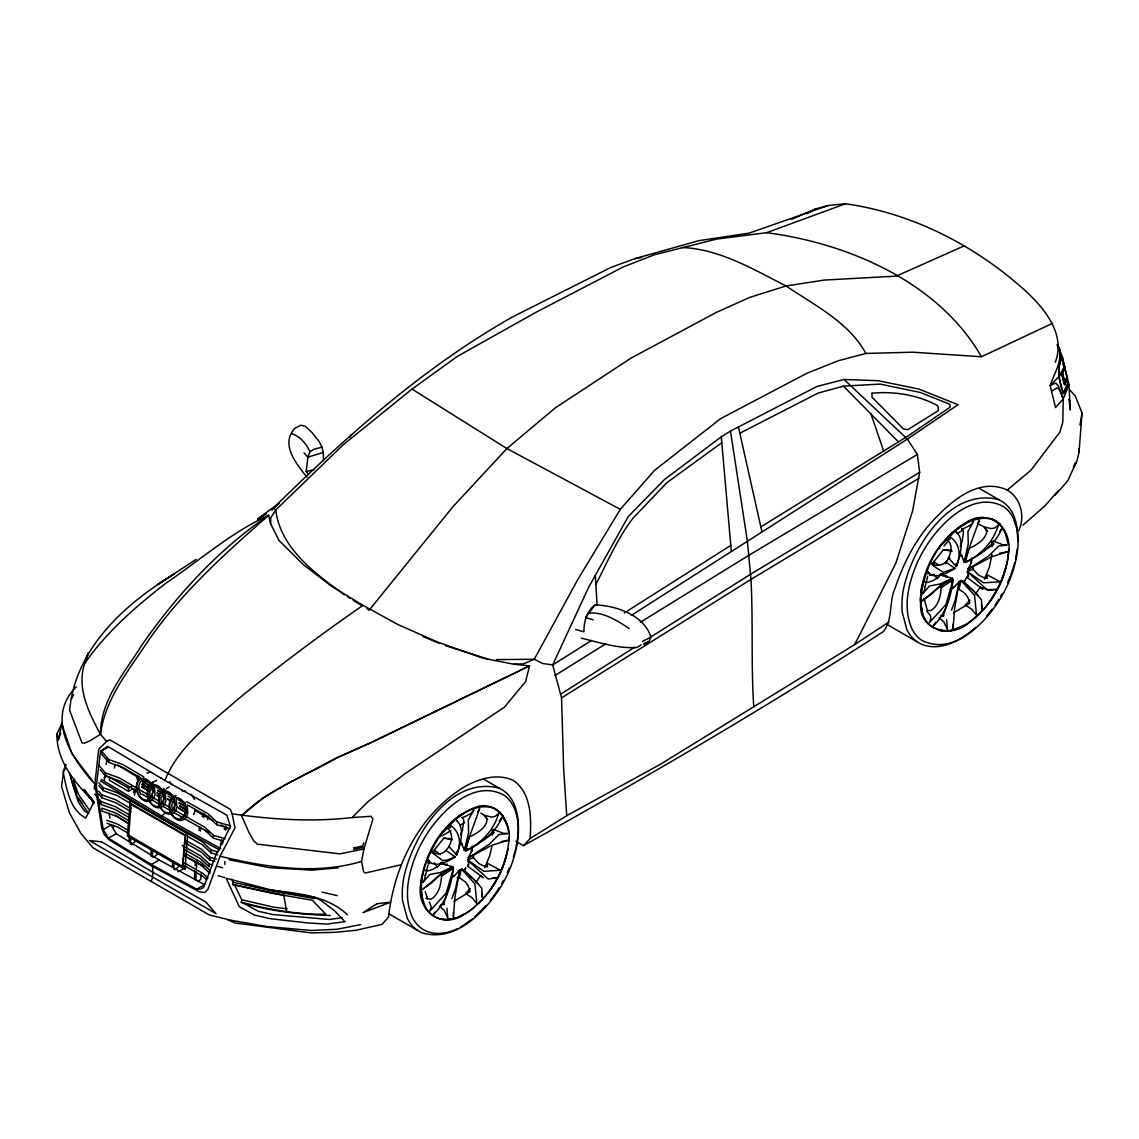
<?xml version="1.0" encoding="UTF-8"?>
<svg xmlns="http://www.w3.org/2000/svg" width="1139" height="1139" viewBox="0 0 1139 1139"><rect width="100%" height="100%" fill="white"/><g stroke="black" fill="none" stroke-linecap="round" stroke-linejoin="round"><path stroke-width="1.5" d="M1065.577 371.855L1068.994 384.612L1063.242 398.892L1055.526 407.548L1050.172 385.552L1055.668 382.975L1058.473 386.021L1063.242 398.892L1062.801 422.17L1059.797 432.265L1030.895 470.279L1007.275 490.041C976.223 475.689 945.754 505.844 926.833 527.556C912.595 545.41 902.387 566.354 895.154 587.952C888.662 602.004 893.303 619.118 883.394 631.604C766.063 707.347 645.5 777.909 523.427 845.665L515.924 841.337M232.114 813.83L234.99 827.953L220.041 856.229L207.811 889.559L204.735 892.506L198.912 891.666L152.711 866.565L109.13 839.827L104.119 834.403L101.812 828.366L94.864 783.959L98.68 749.248L106.625 741.375L109.686 739.738L230.434 809.445L232.114 813.83C271.637 819.511 312.243 822.173 352.051 817.56L368.239 801.429L405.669 773.224L504.363 707.219L525.592 681.677L529.507 665.888L513.945 664.236L482.893 658.171L436.906 641.77L397.895 624.514L363.028 605.336L331.364 586.101L303.472 564.73L279.041 540.484L270.612 523.741L270.74 517.804L275.738 509.987L343.579 444.438L412.019 389.082L457.437 356.35L536.327 312.114L623.061 267.053L654.412 254.752L716.83 239.033L766.561 232.698L845.48 203.767C911.67 213.064 973.973 244.928 1023.648 289.206C1043.552 307.217 1066.218 333.556 1055.284 362.33M425.103 874.98L425.018 878.397L422.825 882.398L429.787 874.51L440.423 872.46L452.966 866.793L440.38 863.462L438.8 865.882L432.735 869.399L428.164 870.865L425.317 870.395M523.427 845.665L530.119 838.575C531.386 818.614 531.571 793.342 513.475 780.486C497.529 773.068 479.804 778.393 465.168 786.366C419.778 813.673 394.037 865.597 388.541 917.109L381.964 924.398L355.653 930.335L333.755 932.414L310.805 932.884L235.332 923.031L227.615 919.757M924.768 586.514L924.683 589.917L922.49 593.917L929.438 586.03L940.088 583.98L952.631 578.313L940.045 574.981L938.451 577.402L932.4 580.918L927.829 582.385L924.982 581.915M182.183 845.451L200.663 855.944L209.234 863.974L209.163 866.807L200.492 858.721L185.159 850.007M214.773 861.497L209.747 860.03L209.818 857.211L201.247 849.167L185.842 840.425M217.72 854.805L211.028 852.869L211.099 850.036L202.528 842.006L117.032 792.644L103.108 787.69L98.822 782.735M223.472 841.095L213.42 838.176L213.506 835.343L204.92 827.313L172.601 808.946M230.078 828.594L216.681 824.707L216.766 821.874L208.181 813.844L186.625 801.6M74.12 788.644L74.405 779.119M508.905 837.891C508.008 866.978 490.824 897.845 465.139 913.706C441.676 931.076 414.98 909.705 420.946 882.839C424.819 851.63 443.982 819.995 473.909 807.907C495.522 797.941 513.091 823.241 508.549 841.65M1008.328 554.835C1013.981 528.297 988.054 506.143 964.42 523.584C937.468 540.712 919.216 572.817 920.583 604.994C919.785 631.419 952.56 638.595 969.36 622.35C992.325 605.863 1007.901 576.291 1008.57 549.411M106.625 741.375L100.474 734.299C100.417 699.787 124.948 672.337 142.161 644.66C176.887 594.9 218.332 549.624 268.662 515.284L270.612 523.741M113.274 828.722L113.459 825.277M129.006 841.678L129.291 836.496M130.344 844.227L130.714 837.322M150.96 856.129L151.33 849.224M152.384 856.955L152.754 850.05M172.388 866.722L172.672 861.54M173.726 869.271L174.096 862.365M194.442 879.45L194.897 870.822M195.168 865.64L195.353 862.18M195.865 880.276L196.321 871.634M196.506 868.189L196.876 861.283M201.019 874.054L200.749 879.237L198.214 881.472M460.64 844.483L461.893 844.654L461.936 843.757L460.042 841.009M960.305 556.003L961.544 556.174L961.601 555.277L959.707 552.529M185.116 869L127.411 836.069L130.43 800.717L187.679 833.776L185.116 869L127.867 835.941L128.123 832.424M128.508 827.142L129.276 816.563M129.661 811.281L130.43 800.717M127.867 835.941L128.735 835.343L130.985 804.39L129.818 802.981L185.287 835.001L187.679 833.776M182.425 866.338L185.287 835.001L182.881 868.089L182.425 866.338L128.735 835.343M472.457 846.362L471.475 851.36L471.845 846.405M971.923 559.406L971.14 562.88L971.51 557.925M1075.017 463.075L1073.465 467.716L1076.996 460.825L1079.046 452.211L1082.05 413.058L1075.259 395.973L1069.478 389.609M425.958 898.386L430.955 899.169C439.327 894.556 441.733 882.241 441.448 873.328M928.513 610.461L930.62 610.703C938.992 606.076 941.398 593.761 941.113 584.848M566.724 815.681L660.777 764.055L854.72 644.546L895.809 563.278L912.567 511.069L919.643 472.329L917.365 454.461L907.384 439.084L844.056 379.472L816.891 386.491L730.469 431.069L721.286 436.807L664.293 479.704L628.244 516.565L588.479 587.639L552.686 664.891L561.555 697.894L563.648 768.982L566.724 815.681L530.119 838.575M100.474 751.498L96.317 786.423L103.25 829.576L108.447 838.176L151.316 864.501L196.805 889.189L200.848 889.004L203.568 887.495L215.784 855.389L230.391 826.501L226.875 815.197L164.913 780.471L107.55 746.301L100.474 751.498L108.276 746.985M104.318 780.172L105.158 773.182M106.198 764.454L106.824 759.215M308.697 474.721L306.177 471.461L307.914 457.209L310.022 451.656L314.136 449.207L321.953 447.2L323.277 452.425L323.49 460.669M991.984 554.65L989.25 567.606L984.338 579.31M1008.143 554.536L1007.616 560.516M1017.326 548.599L1015.518 559.235M464.84 847.359L464.427 850.52L461.936 843.757M964.505 558.893L964.092 562.04L961.601 555.277M454.005 901.291L470.122 891.566L468.243 885.871L465.41 881.999L459.359 877.742L461.338 868.943L464.285 870.267L465.794 867.519M953.67 612.81L969.787 603.086L967.908 597.391L965.075 593.519L959.024 589.262L961.003 580.477L963.95 581.787L964.633 580.406M471.475 851.36L471.745 849.566M971.14 562.88L971.41 561.086M441.647 876.133L453.45 868.231C451.329 884.804 446.346 902.729 433.56 914.346L435.141 912.012M196.193 559.334L157.566 584.649L174.367 573.814C124.407 604.311 75.402 648.404 69.621 710.266L81.951 742.856L84.371 743.212L89.981 740.834L100.474 734.299C104.745 701.24 125.561 674.388 143.685 647.607C177.214 596.409 223.045 555.405 268.662 515.284C231.302 532.326 200.137 560.004 166.365 582.883C136.082 606.233 106.795 631.704 84.77 663.24C76.256 687.557 88.956 713.114 100.474 734.299M425.459 875.464L428.022 864.786M925.11 586.984L927.687 576.32M1079.957 425.032L1082.05 413.058M401.184 864.757L365.178 873.058L363.526 871.563L361.561 861.468L363.953 848.968L372.951 818.984L371.157 816.293L352.051 817.56M491.92 846.462L489.585 856.087L484.673 867.79M438.871 836.681L439.426 837.151L442.744 831.555C427.851 853.709 412.759 884.462 427.267 910.332C440.594 926.932 461.594 918.077 474.251 907.342M938.536 548.201L939.077 548.671L942.409 543.075C923.615 564.716 901.974 633.683 951.264 630.565L942.352 631.191L939.077 630.437M515.54 849.253C519.071 833.933 520.181 817.104 513.39 802.497A83.802 48.379 -60 0 0 503.495 790.608L484.089 779.418M505.332 858.948L507.951 848.996M987.328 604.51C997.024 591.981 1004.171 577.288 1007.132 561.669M330.282 915.5C301.009 914.56 271.68 911.513 243.504 903.127L241.24 902.259L241.781 899.782L234.549 884.975L232.527 884.462L233.31 882.312L231.858 879.194M62.175 723.108L56.95 733.829L58.317 739.837L61.99 723.194M114.384 767.942L115.238 764.525M133.448 792.616L134.302 789.213M136.851 778.962L137.705 775.545M134.43 795.15L135.712 790.025M138.275 779.774L139.129 776.357M198.869 830.402L199.724 826.985M202.286 816.734L203.141 813.317M200.293 831.214L201.147 827.797M203.71 817.56L204.564 814.143M207.668 819.653L208.522 816.236M220.482 844.839L221.763 839.714M224.326 829.463L225.18 826.046M222.333 843.942L223.187 840.525M225.75 830.288L226.604 826.871M999.786 531.486L1001.694 528.895C995.159 544.627 980.238 555.206 965.374 562.367L968.848 548.628C976.08 545.182 985.79 539.9 986.773 531.158L984.21 526.944L977.461 523.584M453.45 868.231L446.274 893.004L429.816 911.058L431.211 906.829L429.36 901.903M447.271 892.805L443.527 904.394L440.836 904.693M946.936 604.325L943.192 615.928L940.501 616.213M1018.779 530.689C1025.328 516.494 1020.943 498.284 1007.275 490.041M513.362 857.055L515.099 850.819M1013.012 568.575L1014.764 562.339M85.211 660.677L88.287 652.989L84.77 663.24M478.295 903.469C492.219 890.043 501.829 873.115 506.57 854.506M467.816 865.825L468.741 863.988L467.645 860.016L473.44 857.752L478.594 863.334L482.623 865.498L487.549 866.864L487.079 863.091L500.477 870.267L483.89 871.292L467.645 860.016L488.147 879.023L496.732 877.87L492.304 878.297M967.481 577.345L968.392 575.508L967.296 571.536L973.105 569.286L978.259 574.853L982.288 577.017L987.214 578.398L986.744 574.611L1000.142 581.787L983.555 582.812L967.296 571.536L987.812 590.543L996.397 589.39L987.94 589.703L980.309 587.14L975.525 593.946M1010.791 574.868L1012.457 570.155M58.317 739.837L60.78 733.174M360.664 924.597L336.916 929.267L311.331 930.492L266.711 926.505L231.616 920.369L209.491 915.03L151.117 881.415L152.711 877.115L152.711 866.565L151.316 864.501L159.118 859.988L204.607 884.69L196.805 889.189M460.626 834.958L462.491 829.904L463.886 820.251L461.993 817.318M960.291 546.478L962.156 541.424L963.551 531.785L961.658 528.838M363.839 842.888L362.672 846.035L353.617 847.914M1068.496 382.547L1064.31 393.112L1063.2 393.667C1059.654 382.377 1056.337 370.83 1061.05 359.226L1059.654 349.217L1057.405 345.074M1068.368 382.006L1063.285 392.798C1059.754 381.892 1056.636 370.702 1061.178 359.483L1059.74 349.488L1057.248 344.903M458.618 872.702L459.757 869.854L454.077 876.162L451.144 877.799M958.269 584.236L959.422 581.388L953.742 587.696L950.794 589.333M66.09 764.326L63.086 771.772C66.674 788.288 69.322 809.345 85.724 818.044L94.039 801.97L84.286 789.683M447.983 828.808C458.063 837.621 444.637 861.511 431.994 851.459M945.313 563.933C949.257 557.142 954.681 546.635 947.648 540.327M1076.113 462.619L1067.684 480.957L1054.985 495.38M1067.101 376.639L1064.751 382.191L1062.559 373.435L1065.022 367.897L1058.843 348.762M1067.186 377.009L1064.751 382.761L1062.331 373.321L1064.68 366.616M1067.457 378.162L1064.452 384.356L1061.463 372.353M507.268 872.702L509.261 868.032M1007.602 582.67L1010.236 576.434M164.913 780.471C178.723 745.86 210.644 723.407 237.553 699.545C278.115 666.514 319.974 635.064 363.028 605.336M451.87 898.614L455.401 889.089L459.757 869.854L454.888 897.447L453.422 917.237L453.379 912.638M951.535 610.134L955.052 600.609L959.422 581.388L954.553 608.966L953.072 628.756L953.044 624.158M193.53 814.556L195.324 810.498M643.891 644.446L648.945 641.67L651.024 637.071C643.592 614.619 616.27 605.763 595.014 604.852C586.642 611.287 583.809 621.638 583.937 631.818L575.636 629.511M71.543 698.947L73.622 694.505M471.888 850.947L468.129 857.994L491.678 845.337L507.709 840.34L501.146 841.65M971.539 562.481L967.78 569.514L991.329 556.871L1007.36 551.86L999.601 553.198M595.868 584.521C607.4 562.025 617.523 538.334 632.999 518.174L666.998 482.594L721.799 442.701M454.077 876.162L454.418 875.521L452.98 876.162M953.742 587.696L954.083 587.041L952.631 587.696M593.134 619.787L585.603 617.523L595.014 604.852M951.521 582.527L953.101 579.751L941.298 587.667M477.754 811.893L479.733 808.548L464.427 850.52L468.556 832.609L468.3 819.952L473.924 810.028L470.621 813.816L462.121 817.916M468.741 863.988L467.517 866.067L483.178 877.713L480.658 875.606L475.86 882.426M978.074 522.303L979.383 520.067L964.092 562.04L968.221 544.129L967.965 531.472L973.589 521.548L970.286 525.335L961.786 529.436M968.392 575.508L967.182 577.587L982.843 589.247L980.309 587.14M65.45 768.455L63.656 771.502L61.534 786.28L69.28 812.52L80.855 833.321L92.9 847.715L151.117 881.415M1052.55 323.319L981.419 356.749L912.852 352.193L865.825 353.446L838.105 360.792L806.967 373.236L720.716 418.583L654.683 470.222L620.314 509.347L577.744 579.623L534.262 659.253L523.655 663.823L513.945 664.236M100.332 780.955L160.115 817.119L165.497 813.018M494.141 883.75L500.562 872.446L504.933 860.429M493.244 885.103L490.866 889.203M935.589 622.378L933.211 625.866C945.996 614.263 950.994 596.338 953.101 579.751L945.94 604.524L929.481 622.577L930.876 618.349L930.207 615.231L926.762 611.23M349.758 437.148L351.524 434.642M968.065 575.565L965.445 579.039M499.181 821.262L502.028 817.375C495.493 833.107 480.573 843.672 465.709 850.847L469.183 837.108C476.415 833.648 486.125 828.38 487.108 819.639L484.545 815.424L480.729 813.118M490.339 900.365L494.426 894.955A83.318 48.109 -60 0 0 499.153 887.794M992.055 609.18L986.815 615.758M845.48 203.767L828.167 205.504L748.964 233.168L698.72 240.685L634.822 258.667L610.76 267.494L513.091 316.614C424.747 366.516 348.363 434.585 276.222 505.275L273.858 508.279L275.738 509.987C280.465 548.485 315.375 573.672 344.505 594.914M76.285 686.86C45.432 717.1 71.131 758.574 94.864 783.959M434.286 853.211L434.286 850.021L443.84 838.133L451.799 838.845M933.952 564.73L933.952 561.541L943.505 549.653L951.464 550.379M473.454 854.834L473.44 857.752M973.105 566.354L973.105 569.286M943.918 546.122L947.52 541.879M964.349 625.325L950.752 630.664C965.502 627.504 977.148 616.569 986.716 605.806M486.068 905.491L474.707 916.938M271.908 510.215L279.197 503.41M924.27 598.687L922.22 601.022L938.351 587.453L952.631 578.313L946.409 581.317M1058.216 490.695L1045.075 505.702L1022.893 525.221M467.545 848.769L465.709 850.847C481.484 843.273 493.6 830.473 498.697 813.488L495.052 816.392L491.706 817.09L484.545 815.424L487.706 819.454M174.452 799.621L171.747 804.162L172.26 810.498M140.268 777.738C134.843 782.322 135.812 790.694 139.271 796.189A13.44 9.525 75.1 0 0 148.469 801.5L151.402 800.39L153.694 797.898L155.018 794.381L154.32 785.867M150.021 797.627L152.726 793.157L152.213 786.764M947.762 559.719L949.841 557.498M470.265 888.619L465.652 893.46L472.158 897.817L476.857 903.697L474.935 883.978L461.338 868.943L473.283 878.767L481.726 888.107L482.509 898.002L481.754 893.232M969.93 600.139L965.317 604.98L971.823 609.337L976.522 615.217L974.585 595.498L961.003 580.477L972.934 590.287L981.391 599.627L982.16 609.536L981.419 604.766M363.953 848.968L339.849 853.851L257.428 844.17L253.812 841.038L249.099 832.694L241.568 815.752C267.95 789.526 304.042 776.684 335.791 758.517M440.522 874.254L431.766 882.739L424.078 887.993M940.188 585.773L931.431 594.259L923.743 599.513M131.512 844.825L135.313 841.45M153.566 857.553L157.367 854.179M174.893 869.869L178.695 866.508M975.539 627.418C961.344 640.303 940.472 652.092 921.095 644.105L886.925 624.4M241.568 815.752L263.536 797.556L286.843 784.031L337.4 757.378L372.581 742.03L529.507 665.888L371.001 742.5L337.386 757.791M946.879 560.957C943.391 564.816 937.639 566.966 932.827 564.161M422.555 889.502L438.7 875.934L452.966 866.793L448.296 869.043M472.358 919.016L460.27 927.459M464.285 870.267L478.693 884.078M963.95 581.787L978.344 595.597M470.706 856.058L468.129 857.994L489.229 844.284L498.882 834.602L507.453 833.534L503.21 833.25L493.5 829.377M971.652 566.61L967.78 569.514L988.894 555.804L998.547 546.122L1007.118 545.054L1002.861 544.769L993.165 540.911M428.136 862.437L429.047 861.767L428.264 859.959C434.358 869.328 448.068 861.298 455.344 856.841L445.904 850.548M927.787 573.971L928.712 573.287L927.929 571.479C934.023 580.847 947.719 572.832 955.009 568.361L945.569 562.082M259.963 517.22L276.222 505.275M464.356 869.783L465.709 868.815M964.021 581.303L965.374 580.335M156.684 780.414C149.337 783.176 145.251 791.192 148.269 798.581M854.72 644.546L888.876 622.093M844.056 379.472L878.269 380.725L918.902 389.082L958.041 404.701L907.384 439.084L631.22 615.487M624.243 612.996L730.797 545.396M641.058 644.873L636.957 647.507C618.021 648.789 599.527 642.41 581.26 638.182M465.153 812.591L456.056 818.969L443.242 832.082L451.158 822.401L460.156 814.997L465.153 812.591C473.824 807.451 484.402 805.074 494.212 808.149L500.348 812.52L506.77 823.511M964.818 524.111L955.721 530.489L942.907 543.602L950.823 533.92L959.821 526.517L964.818 524.111C973.489 518.971 984.068 516.593 993.877 519.669L1000.014 524.04L1004.612 530.603L1008.172 543.901M965.374 562.367C981.149 554.793 993.265 541.993 998.362 525.008L994.717 527.912L991.371 528.61L984.21 526.944L987.371 530.988M560.687 694.149L634.765 647.137M649.572 637.726L750.031 574.569L919.643 472.329M561.555 697.894L750.971 579.409L919.073 478.223M591.454 640.502L552.686 664.891L542.719 663.51L534.262 659.253L496.49 659.595M554.992 675.498L605.863 643.763M640.289 622.293L748.522 555.505L917.365 454.461M150.234 786.394L142.759 782.066L145.265 779.873M957.23 533.593L963.267 529.849M760.838 526.901L908.11 435.924L950.054 407.207L949.798 404.245L920.312 392.471L879.934 384.085L843.472 386.135L818.073 393.097L739.837 433.219M651.024 637.071L642.424 641.456M266.611 513.589L257.542 519.142L264.931 514.856M148.198 788.074L142.204 784.614L145.835 781.767M149.181 791.406L141.706 787.077L143.97 785.056M441.804 835.969L450.987 830.573M460.17 825.177L464.755 822.486M104.119 777.652L107.08 775.93M140.951 778.079L122.841 767.444L108.846 762.447L101.257 753.747L101.257 750.872L108.233 746.842M133.021 788.743L128.536 791.334L109.486 780.329L109.486 777.097L128.536 788.103L131.526 786.38M166.479 788.558L169.27 786.949M103.25 829.576L111.053 825.077L116.249 833.677L159.118 859.988M108.447 838.176L116.249 833.677M1052.123 390.748L1057.006 387.929L1059.498 389.595L1063.242 398.892M142.204 784.614L144.653 783.262M806.654 213.805L815.538 208.964L828.167 205.504M977.988 554.579L993.721 544.342L992.368 541.609M478.323 843.059L494.055 832.823L492.703 830.075M177.812 871.776L187.138 866.993M950.239 588.934L954.083 587.041M451.856 876.788L454.418 875.521M460.085 916.155L464.698 913.805M964.619 245.682L896.265 276.122L824.223 280.08L786.024 285.974L749.932 297.322L716.331 312.399L630.906 358.187L555.319 407.862L506.898 448.567L452.909 506.755L369.107 610.233L366.673 608.283M791.363 219.371L815.538 208.964M955.009 568.361L943.277 572.276L934.364 566.567L931.246 563.762L932.741 563.72L932.286 562.723M457.109 928.954C446.118 934.037 432.122 935.888 421.686 928.513A78.634 45.403 -60 0 1 412.247 917.166C402.693 895.581 408.944 870.751 418.07 850.121A81.04 46.784 -60 0 1 430.357 828.85C445.975 807.01 475.903 779.546 504.164 795.278A78.634 45.403 -60 0 1 513.604 806.626C522.189 825.561 517.932 847.487 510.941 866.224A77.765 44.891 -60 0 1 500.035 888.093C483.847 913.279 454.062 943.135 421.43 932.585L388.755 913.734M158.748 804.803L162.649 802.127L163.66 799.478L163.148 793.086M169.683 811.125L173.584 808.448L174.594 805.8L174.082 799.407M180.631 817.446L182.824 816.606C186.91 813.203 186.141 806.91 183.593 802.796A9.924 6.877 72.9 0 0 176.702 798.809M948.46 539.829L950.026 539.231L950.211 536.91C960.419 544.072 960.989 556.031 956.29 566.539L948.488 557.925M448.809 828.295L450.375 827.711L450.546 825.391C460.768 832.538 461.323 844.512 456.625 855.019L448.823 846.405M946.153 577.146L946.594 575.423M446.502 865.626L446.929 863.903M147.116 773.182L150.505 771.915M161.453 778.236L160.442 777.652M172.388 784.557L171.377 783.974A13.597 10.037 80.7 0 0 169.583 781.539M150.789 783.817A9.924 6.877 72.9 0 0 143.898 779.831L141.649 780.656C137.605 784.102 138.289 790.381 140.923 794.495M165.127 789.299L162.137 790.381L158.52 796.403L159.218 804.903M176.061 795.62L173.071 796.702C165.511 803.123 169.725 818.727 179.976 819.254L182.596 818.286C189.658 812.107 184.931 797.585 175.363 797.357L172.801 798.297L169.583 803.607L170.195 811.11M644.062 643.407L648.945 641.67M967.324 549.155L968.848 548.628M456.027 917.863L446.787 919.7L439.412 918.917M323.277 452.425L307.914 457.209L304.013 452.852M306.177 471.461L314.25 469.624M452.468 857.482L455.344 856.841L446.887 860.187L442.445 860.415L431.581 852.243L433.076 852.2L432.621 851.203M361.561 861.468C315.176 875.108 266.07 867.306 220.041 856.229M353.788 849.338L363.74 847.245M634.822 258.667L641.755 257.386M929.538 575.295L933.952 574.554M940.188 574.198L942.907 573.785M440.522 862.664L443.242 862.266M342.355 917.635L329.385 919.486L272.961 914.574L258.24 911.271L243.504 903.127M940.899 616.171L943.975 615.843M441.234 904.651L444.31 904.323M338.44 867.79L312.357 870.153L269.43 867.704L229.067 859.76M589.532 613.038C604.097 612.027 617.509 620.812 629.255 628.571M457.252 877.713L459.359 877.742M957.657 589.176L959.024 589.262M922.49 614.305L920.34 599.826L921.323 588.692L923.145 583.125M422.825 902.771L420.69 888.292L421.658 877.158L423.494 871.606M682.332 247.505C719.72 249.17 753.42 269.345 786.024 285.974C814.171 304.939 849.31 322.536 865.825 353.446M185.771 791.092L182.681 791.121L182.311 790.295M287.142 908.822L273.218 907.057L241.781 899.782M766.561 232.698C848.413 243.262 938.963 282.429 981.419 356.749M267.693 889.616C295.343 893.56 325.825 894.314 347.395 914.774M284.067 895.282L234.549 884.975M943.505 549.653L952.133 551.219M443.84 838.133L452.468 839.699M990.531 600.723L1000.213 583.965L1006.235 566.04M233.31 882.312L273.759 891.339L314.691 898.586M232.527 884.462L272.321 893.318L312.456 900.28L325.754 914.261C297.194 914.631 268.776 909.534 241.24 902.259M322.095 892.136L337.201 895.638M216.766 821.874L230.092 825.732M213.506 835.343L225.166 838.717M211.099 850.036L217.763 851.958M209.818 857.211L216.481 859.133M209.234 863.974L212.566 864.942M217.577 866.38L222.575 867.818M218.161 875.72L224.853 877.671M445.477 645.671L487.72 658.926M291.783 433.731C300.24 436.365 306.206 443.996 310.022 451.656M101.257 750.872L108.76 759.528L122.685 764.483L143.884 776.926M99.079 765.579L105.514 772.997L119.424 777.951L158.791 801.059M98.609 791.149L101.827 794.851L115.751 799.806L130.885 808.704M99.093 799.151L101.243 801.628L115.167 806.583L128.792 814.57M106.753 820.294L117.588 824.138L128.18 830.359M100.175 769.693L105.585 775.915L119.595 780.913L137.691 791.548M98.851 785.625L103.193 790.608L117.189 795.606L130.757 803.579M98.652 794.04L101.912 797.784L115.907 802.781L130.985 811.637M99.15 802.055L101.328 804.547L115.324 809.544L128.906 817.517M106.852 823.212L117.744 827.113L128.308 833.307M998.846 499.651C949.043 486.851 911.257 549.155 903.184 590.685A84.044 48.521 -60 0 0 902.216 612.184L906.9 629.739A83.745 48.351 -60 0 0 916.781 641.613M499.181 788.131C449.378 775.332 411.592 837.635 403.519 879.166A84.044 48.521 -60 0 0 402.551 900.664L407.249 918.219A83.745 48.351 -60 0 0 417.13 930.093M422.811 636.544L438.942 643.151M940.686 574.127L946.965 576.847M441.021 862.607L447.3 865.313M427.225 862.494L429.873 863.775M219.628 849.993L160.115 817.119M220.98 824.963L228.839 829.092M220.639 848.527L161.055 815.609L101.172 779.389M191.096 859.504L202.998 865.782M203.739 866.295L184.39 855.816M620.314 509.347L506.898 448.567L412.019 389.082M166.607 793.114L174.281 797.471M178.88 800.076L185.016 803.564M188.077 805.301L208.024 816.62L216.681 824.707M194.684 810.299L213.164 820.792M161.823 802.838L169.512 807.209M163.347 806.583L171.021 810.94M174.082 812.676L181.756 817.033M183.507 818.115L209.135 832.637M187.024 836.069L202.358 844.782L211.028 852.869M185.742 843.244L201.076 851.958L209.747 860.03M185.885 853.681L201.276 862.422L209.861 870.467L209.775 873.286L201.119 865.213L185.785 856.5M184.603 863.006L203.084 873.499L207.981 878.098M184.518 865.825L202.913 876.275L206.629 879.749M979.269 488.36L1003.16 502.142A83.802 48.379 -60 0 1 1013.041 514.016C1021.825 534.262 1018.138 557.697 1010.606 577.744A77.765 44.891 -60 0 1 999.7 599.612C984.224 624.215 952.645 656.591 921.351 640.047A78.634 45.403 -60 0 1 911.912 628.685C902.359 607.101 908.609 582.271 917.735 561.641A81.04 46.784 -60 0 1 930.022 540.37C945.641 518.53 975.568 491.066 1003.829 506.798A78.634 45.403 -60 0 1 1013.269 518.145L1016.856 528.809L1018.067 541.424M130.985 804.39L184.675 835.385M144.795 779.489L152.284 783.817M180.731 800.276L185.216 802.867M144.895 780.073L152.37 784.401M158.364 787.861L162.849 790.466M170.337 794.794L173.342 796.531M179.321 799.991L185.315 803.451M142.66 781.482L151.644 786.679M157.638 790.153L160.627 791.876M168.116 796.204L172.601 798.809M180.09 803.137L186.07 806.597M157.723 790.737L160.713 792.459M178.681 802.853L186.17 807.181M142.119 784.031L148.098 787.49M157.082 792.687L160.072 794.424M167.561 798.752L172.06 801.343M179.535 805.686L185.529 809.146M157.182 793.271L160.172 795.008M167.661 799.336L170.651 801.073M179.635 806.255L185.614 809.729M141.606 786.494L149.095 790.822M156.584 795.15L159.574 796.887M177.542 807.28L186.525 812.477M179.122 808.733L186.611 813.061M143.955 779.845L151.501 784.273M156.029 786.935L162.065 790.466M141.321 779.418L117.773 765.052M142.218 794.196L148.241 797.741M152.768 800.39L160.314 804.817M129.405 821.062L115.779 813.061L101.869 808.106L101.941 811.039L115.95 816.037L129.519 824.01M125.845 821.831L128.764 823.554M129.604 824.123L115.153 815.111M347.409 596.722L350.299 598.516M353.19 600.324L361.875 605.734M88.244 813.346L84.557 810.996L78.392 802.24L71.486 780.528M933.952 561.541L938.807 565.343M434.286 850.021L440.352 854.763M939.02 617.566L943.861 621.809L947.434 629.582L946.594 619.716M439.369 906.046L444.196 910.289L447.784 918.062L446.944 908.196M204.764 830.089L213.42 838.176M957.258 532.853L956.02 531.699C965.502 540.285 959.636 556.273 956.29 566.539L956.176 563.278M843.472 386.135L898.457 441.904M457.351 821.062L456.355 820.18C465.851 828.765 459.971 844.754 456.625 855.019L456.511 851.758M94.039 801.97C75.687 783.888 56.295 761.179 56.95 733.829M94.808 794.196L96.957 796.674M191.38 794.339L194.527 799.521M959.394 553.426L961.544 556.174M459.729 841.906L461.893 844.654M307.046 477.255C296.51 463.957 280.066 444.68 294.745 428.364L300.838 425.217L305.067 426.128L311.531 432.023L319.176 441.533L321.953 447.2M92.501 780.913L71.757 753.591L62.531 725.913M933.952 574.284L937.126 578.569M434.286 862.764L437.476 867.05M78.52 798.055L82.578 803.664M83.759 789.427L93.953 803.621M89.938 796.588L93.911 802.155M88.742 813.417L77.167 797.186L69.337 773.196M89.525 810.199L78.605 794.695L73.266 780.215M1057.519 344.718C1064.595 358.23 1054.301 372.78 1050.172 385.552L1059.896 375.599L1064.552 365.904L1062.488 357.418L1057.604 345.117M151.857 800.817C149.223 796.716 148.54 790.423 152.583 786.978L154.833 786.152A9.924 6.877 72.9 0 1 161.724 790.139M171.391 813.759L172.074 815.154A13.44 9.525 75.2 0 0 181.272 820.479L184.205 819.368L186.497 816.877L187.835 813.346L187.138 804.846M160.457 807.423L161.14 808.832A13.44 9.525 75.1 0 0 170.337 814.143L173.27 813.047L175.563 810.555L176.901 807.024L176.203 798.51M149.522 801.101L150.206 802.511A13.44 9.525 75.1 0 0 159.403 807.822L162.336 806.711L164.628 804.219L165.952 800.703L165.255 792.189M163.375 788.288L164.628 790.893M152.441 781.966L153.11 783.361M1069.905 401.142L1068.937 398.935L1070.29 410.068L1068.994 384.612M990.289 518.402L997.123 521.577L1000.213 524.581L1006.435 535.031M927.331 610.404L924.27 599.228M490.638 806.882L497.458 810.043L502.854 815.538L507.951 827.939M427.666 898.885L425.26 891.766M508.663 832.751L507.795 827.54M1058.402 347.879L1062.844 359.07M1063.043 363.327L1064.837 368.367M1063.214 364.395L1064.894 368.666M73.423 783.262L76.811 793.128M870.965 414.027L883.665 451.044M1064.552 367.014L1067.542 378.504L1064.78 385.01L1061.263 372.766M1064.609 367.313L1065.563 371.371M1065.691 372.353L1065.919 373.321M738.442 427.011L761.963 531.899M161.325 804.162L160.813 797.827L163.518 793.299L165.767 792.488A9.924 6.877 72.9 0 1 172.658 796.46M283.696 895.097L286.615 911.328M109.116 812.99L109.942 818.172M730.469 431.069L747.398 541.296L750.971 579.409C753.221 622.022 750.957 664.735 753.762 707.291M70.789 775.858L71.259 778.976M721.286 436.807L731.309 551.276M991.784 541.822L992.083 546.563M492.119 830.288L492.432 835.044M595.327 575.394L597.092 605.279M1078.932 448.666L1079.046 452.211M108.76 759.528L108.846 762.447M105.514 772.997L105.585 775.915M103.108 787.69L103.193 790.608M101.827 794.851L101.912 797.784M101.243 801.628L101.328 804.547M224.824 861.54L224.824 864.416M128.536 788.103L128.536 791.334M94.323 786.195L94.323 789.071M503.438 880.376A83.318 48.109 -60 0 1 501.772 883.366M1002.277 593.405A83.318 48.109 -60 0 1 1000.583 596.38M998.818 599.313A83.318 48.109 -60 0 1 995.073 605.065M871.99 393.211L871.976 397.155L903.54 429.019L907.769 429.659L938.294 410.652L938.251 406.765L937.169 405.37C917.45 394.863 894.03 391.104 871.99 393.211M147.714 790.95L148.326 798.453L150.021 801.927A12.031 8.471 74.6 0 0 158.107 806.611L160.727 805.629C165.411 801.571 164.685 794.182 161.581 789.384A11.888 8.599 77.8 0 0 153.494 784.7L150.932 785.654L147.714 790.95M153.139 790.324L151.758 797.101L147.173 800.29C137.634 799.977 132.85 785.469 139.983 779.332L142.56 778.378C148.753 778.307 152.683 784.743 153.139 790.324M158.648 797.272L159.261 804.775L160.955 808.249A12.031 8.471 74.6 0 0 169.042 812.933L171.662 811.95C176.346 807.907 175.62 800.503 172.516 795.705A11.888 8.599 77.9 0 0 164.429 791.021L161.866 791.975L158.648 797.272M377.123 903.668L362.985 912.638L390.705 902.173L377.123 903.668M344.932 921.65L326.893 924.085L307.744 922.946L269.473 918.589L254.353 915.058L239.233 906.672L226.191 878.269L270.413 889.758L314.407 897.361L320.714 900.294L334.567 910.773L344.932 921.65M101.67 841.849L89.383 840.525L216.083 913.677L205.746 901.931L152.711 872.218L101.67 841.849"/></g></svg>
